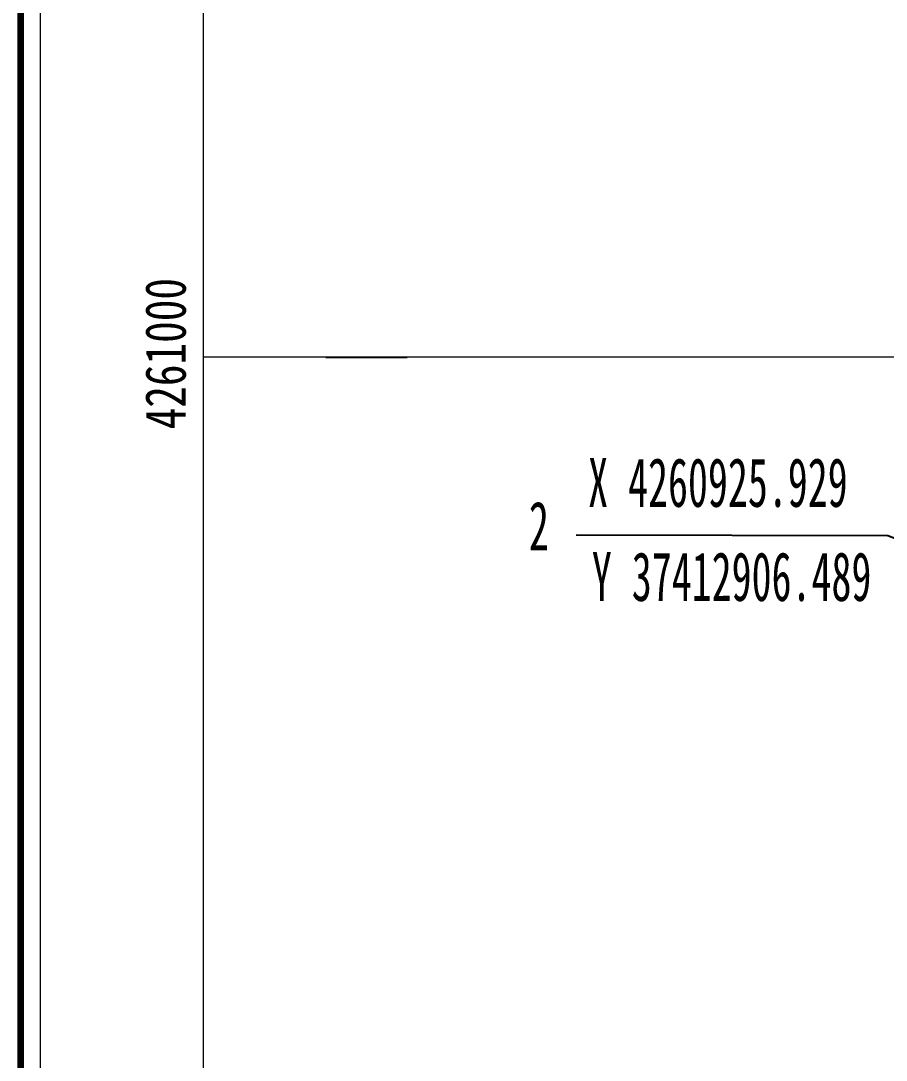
# Model space of a CAD drawing. Header units: millimetres. Extents: x 37412591 to 74834139, y 4258245 to 8527567.
# Drawn here: x 37412590.5 to 37412855.9, y 4260784.5 to 4261103.1 of the extents above; entities that cross this region are included whole.
import ezdxf
from ezdxf.enums import TextEntityAlignment as Align

# ---------------------------------------------------------------- set-up
doc = ezdxf.new("R2010")
doc.units = ezdxf.units.MM
doc.layers.add('2', color=2, linetype='Continuous')
doc.layers.add('TK', color=7, linetype='Continuous')
doc.styles.add('宋体', font='SimSun.ttf', dxfattribs={"height": 2})
doc.styles.add('标准', font='SimSun.ttf', dxfattribs={"width": 0.667})

msp = doc.modelspace()

# ---------------------------------------------------------------- linework, layer by layer
at = {"color": 0, "linetype": 'ByBlock', "lineweight": 20}
for p, q in [((37412646.51, 4258300.88, 4910.12), (37412646.51, 4263462.94, 4910.12)), ((37416981.26, 4261000, 4910.12), (37412646.51, 4261000, 4910.12))]:
    msp.add_line(p, q, dxfattribs=at)
at = {"color": 0, "linetype": 'ByBlock', "lineweight": 100, "elevation": 4910.12}
msp.add_lwpolyline([(37412590.51, 4263518.94), (37417037.26, 4263518.94), (37417037.26, 4258244.88), (37412590.51, 4258244.88)], close=True, dxfattribs=at)
at = {"color": 0, "linetype": 'ByBlock', "lineweight": 20, "elevation": 4910.12}
msp.add_lwpolyline([(37412596.51, 4263512.94), (37417031.26, 4263512.94), (37417031.26, 4258250.88), (37412596.51, 4258250.88)], close=True, dxfattribs=at)
at = {"color": 0, "lineweight": -3, "elevation": 4910.12, "flags": 128}
msp.add_lwpolyline([(37412906.49, 4260925.92), (37412856.33, 4260945.26), (37412760.83, 4260945.45)], dxfattribs=at)
at = {"layer": 'TK', "color": 0, "linetype": 'Continuous', "lineweight": -3}
msp.add_line((37412684.03, 4261000, 4910.12), (37412709.03, 4261000, 4910.12), dxfattribs=at)

# ---------------------------------------------------------------- texts
at = {"color": 0, "lineweight": -3, "style": '宋体', "width": 0.6}
msp.add_text('X 4260925.929', height=15, rotation=359.9992, dxfattribs=at).set_placement((37412844.06, 4260949.61, 4910.12), align=Align.BOTTOM_RIGHT)
msp.add_text('2', height=15, rotation=359.9992, dxfattribs=at).set_placement((37412746.31, 4260940.78, 4908.83))
msp.add_text('Y 37412906.489', height=15, rotation=359.9992, dxfattribs=at).set_placement((37412851.33, 4260940.26, 4910.12), align=Align.TOP_RIGHT)
at = {"layer": '2', "color": 0, "lineweight": 5, "style": '标准', "width": 0.78}
msp.add_text('4261000', height=12.5, rotation=90, dxfattribs=at).set_placement((37412644.86, 4261024.28, 4910.12), align=Align.BOTTOM_RIGHT)

doc.saveas('drawing.dxf')
